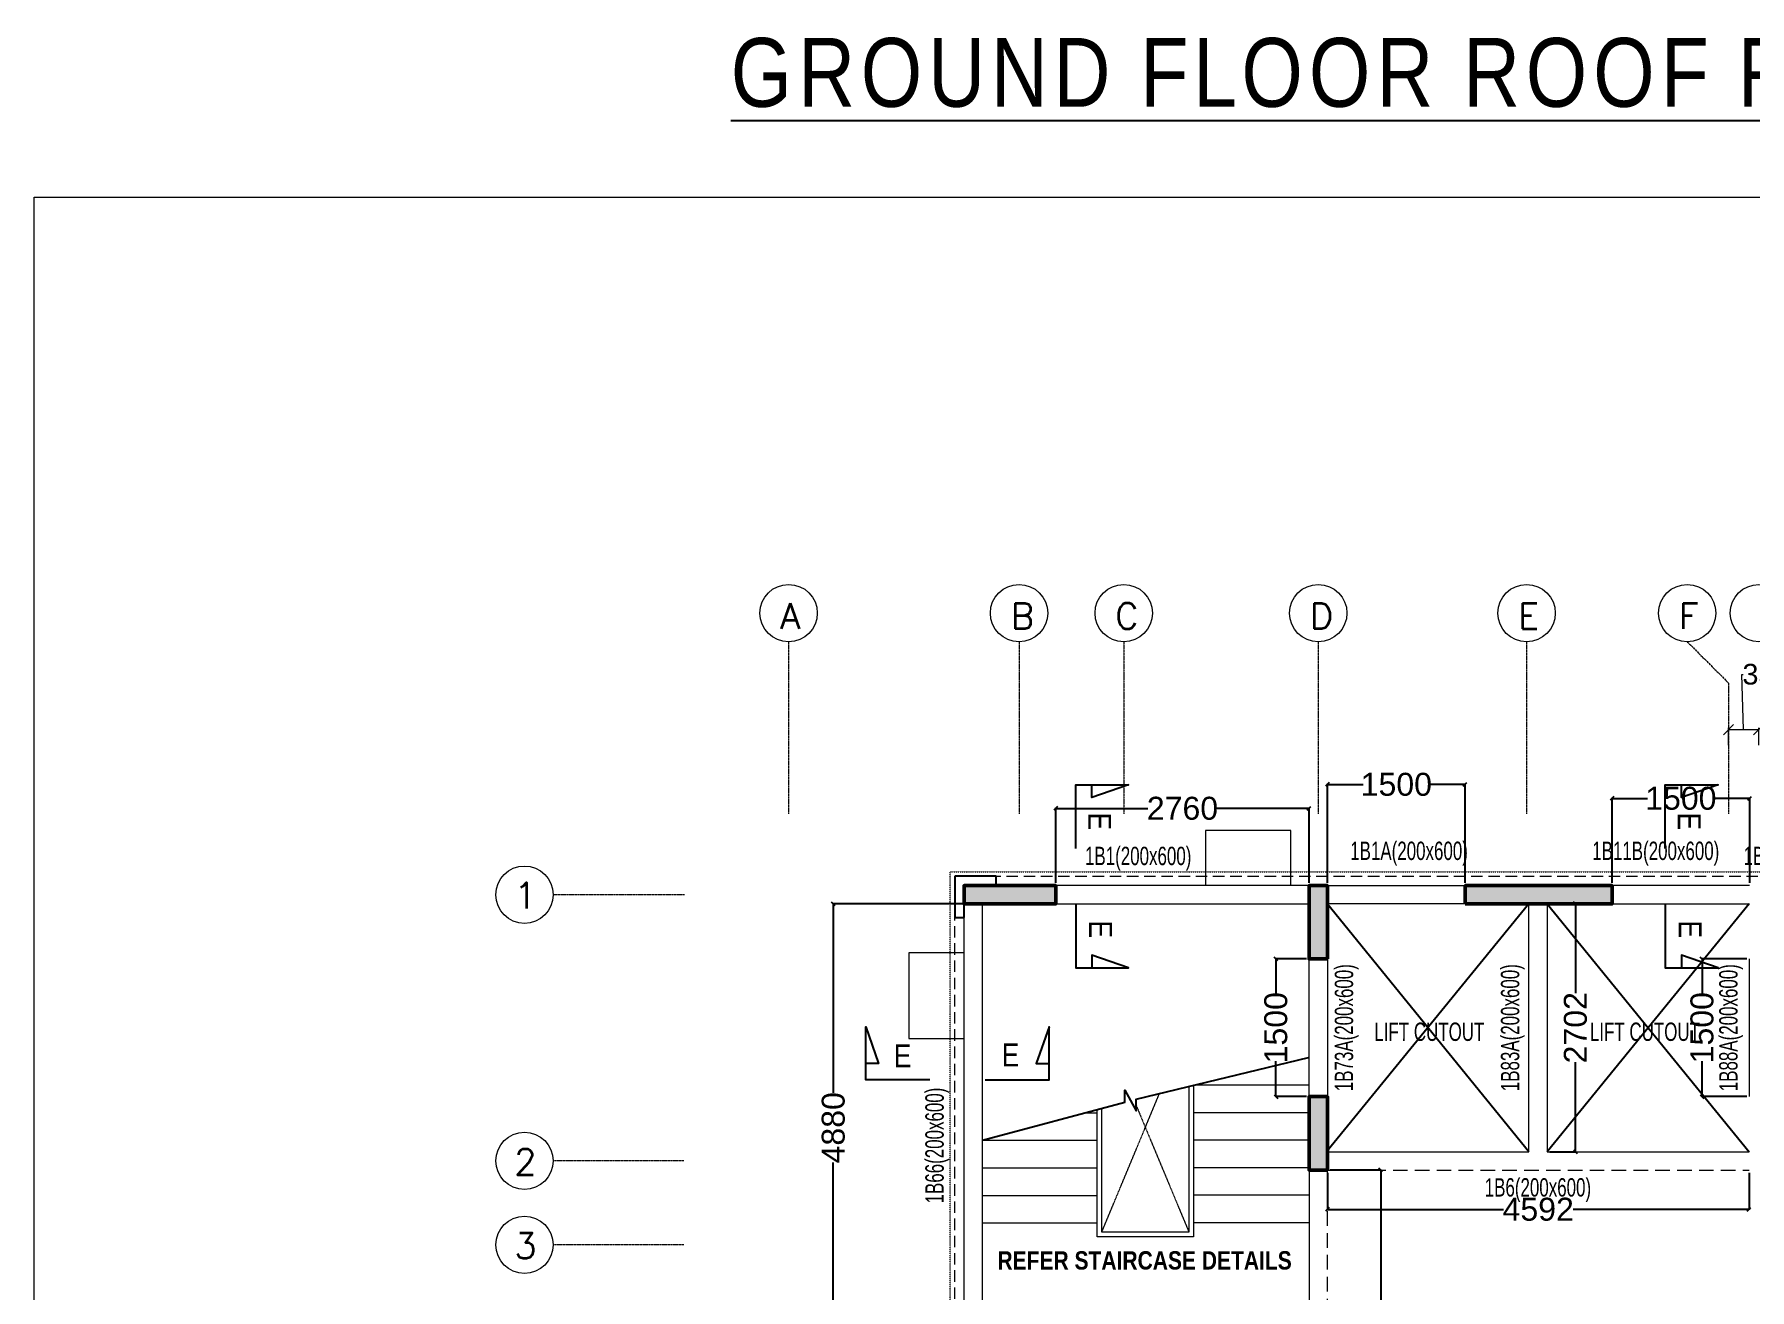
# Model space of a CAD drawing. Header units: millimetres. Extents: x 20 to 37377, y -2 to 80215.
# Drawn here: x 20 to 18710, y 66536 to 80215 of the extents above; entities that cross this region are included whole.
import ezdxf

# ---------------------------------------------------------------- set-up
doc = ezdxf.new("R2010")
doc.units = ezdxf.units.MM
for name, pattern in [('ACAD_ISO04W100', [30, 24, -3, 0, -3]), ('CONTINU', [0]), ('DASHED', [0.75, 0.5, -0.25]), ('HIDDEN', [9.525, 6.35, -3.175]), ('HIDDEN2', [0.1875, 0.125, -0.0625])]:
    doc.linetypes.add(name, pattern=pattern)
for name, color, linetype, lineweight in [('A-ANNO-DIMS', 8, 'Continuous', 15), ('A-ANNO-GRID-LINE', 8, 'ACAD_ISO04W100', 20), ('A-ANNO-GRID-TEXT', 13, 'Continuous', 15), ('A-BOXING PROJECTION', 8, 'Continuous', 9), ('A-CLMN', 5, 'Continuous', 50), ('A-CONC-PATT', 253, 'Continuous', 0), ('A-HIDD-BELW', 8, 'HIDDEN2', 20), ('S - BEAM', 7, 'Continuous', 13), ('S - BEAM TXT', 30, 'Continuous', 13), ('S - SLAB TXT', 2, 'Continuous', 13), ('STR-COL-DIM', 8, 'Continuous', 18), ('STR-Stair', 1, 'Continuous', 13)]:
    doc.layers.add(name, color=color, linetype=linetype, lineweight=lineweight)
for name, color, linetype in [('BAND DETAILS', 2, 'Continuous'), ('S-DIM', 8, 'Continuous'), ('SECTION', 4, 'CONTINU'), ('sub title', 22, 'Continuous'), ('TEXT', 7, 'Continuous')]:
    doc.layers.add(name, color=color, linetype=linetype)
doc.styles.add('ROMANS', font='romans.shx')
doc.styles.add('S - GRID TXT', font='ARIALNB.TTF')
doc.styles.add('SD', font='ARIALNB.TTF')
doc.styles.add('SED', font='ARIALN.TTF', dxfattribs={"height": 50})
doc.styles.add('SOBHA', font='arial.ttf')
doc.dimstyles.new('S--20', dxfattribs={"dimscale": 20, "dimtxt": 12.5, "dimasz": 2, "dimexe": 0.25, "dimexo": 1.5, "dimgap": 0.1, "dimtad": 0, "dimdec": 0, "dimrnd": 0.0005, "dimzin": 0, "dimdsep": 46, "dimtxsty": 'SOBHA', "dimblk": 'OBLIQUE', "dimcen": 0.09, "dimclrd": 8, "dimclre": 8, "dimclrt": 4, "dimadec": 0, "dimazin": 0, "dimtfac": 1, "dimtdec": 0, "dimtofl": 0, "dimtmove": 0, "dimatfit": 3, "dimfxl": 0.18, "dimtolj": 1, "dimtzin": 0, "dimlwd": -1, "dimlwe": -1, "dimarcsym": 0})
doc.dimstyles.new('S-75', dxfattribs={"dimscale": 75, "dimtxt": 2.5, "dimasz": 1.5, "dimexe": 0.25, "dimexo": 0.25, "dimgap": 0.1, "dimtad": 0, "dimdec": 0, "dimzin": 0, "dimdsep": 46, "dimtxsty": 'SOBHA', "dimblk": 'OBLIQUE', "dimcen": 0.09, "dimclrd": 8, "dimclre": 8, "dimclrt": 6, "dimadec": 5, "dimazin": 0, "dimtfac": 1, "dimtdec": 0, "dimtmove": 0, "dimatfit": 3, "dimfxl": 0.18, "dimtolj": 1, "dimtzin": 0, "dimlwd": -1, "dimlwe": -1, "dimarcsym": 0})

# ---------------------------------------------------------------- blocks, each defined once
blk = doc.blocks.new('gf roof layout')
at = {"color": 8}
for p, q in [((-78906, -2536423, 0), (-81106, -2539122, 0)), ((-81099, -2536424, -1), (-78906, -2539122, 0)), ((-78706, -2536425, 0), (-76506, -2539125, 0)), ((-76506, -2536425, 0), (-78706, -2539125, 0))]:
    blk.add_line(p, q, dxfattribs=at)
at = {"elevation": -1}
blk.add_lwpolyline([(-84858, -2539000), (-83305, -2538584), (-83307, -2538455), (-83182, -2538680), (-83184, -2538551), (-81306, -2538099)], dxfattribs=at)
at = {"layer": 'A-HIDD-BELW', "linetype": 'DASHED', "ltscale": 3}
for p, q in [((-83558, -2540001, -1), (-82929, -2538490, -1)), ((-83183, -2538621, -1), (-82608, -2540001, -1))]:
    blk.add_line(p, q, dxfattribs=at)
at = {"layer": 'S - BEAM', "linetype": 'ByBlock', "ltscale": 25}
for p, q in [((-81299, -2536224, 0), (-84059, -2536224, 0)), ((-81099, -2536224, 0), (-79599, -2536224, -1)), ((-76499, -2536224, -1), (-77999, -2536224, -1)), ((-85059, -2541304, -1), (-85058, -2536424, -1)), ((-84859, -2541304, -1), (-84858, -2536424, -1)), ((-84059, -2536424, 0), (-81299, -2536424, 0)), ((-79599, -2536424, -1), (-81099, -2536424, -1)), ((-78906, -2539125, 0), (-78906, -2536423, 0)), ((-78706, -2536423, 0), (-78706, -2539125, 0)), ((-77999, -2536424, -1), (-76499, -2536424, -1)), ((-81299, -2538524, 0), (-81299, -2537024, 0)), ((-81099, -2537024, 0), (-81099, -2538524, 0)), ((-76499, -2538524, -1), (-76499, -2537024, -1)), ((-81106, -2539124, 0), (-78906, -2539124, 0)), ((-78706, -2539124, 0), (-76506, -2539124, 0)), ((-81299, -2539324, 0), (-81299, -2541304, 0))]:
    blk.add_line(p, q, dxfattribs=at)
at = {"layer": 'S - BEAM', "linetype": 'HIDDEN', "ltscale": 25}
for p, q in [((-81099, -2539324, 0), (-76506, -2539324, 0)), ((-81099, -2543504, 0), (-81099, -2539324, 0))]:
    blk.add_line(p, q, dxfattribs=at)
at = {"layer": 'S - BEAM', "color": 7, "linetype": 'ByBlock', "elevation": -1}
for points in [[(-81499, -2536224), (-81499, -2535624), (-82429, -2535624), (-82429, -2536224)], [(-85060, -2536959), (-85659, -2536959), (-85659, -2537889), (-85058, -2537889)]]:
    blk.add_lwpolyline(points, dxfattribs=at)
at = {"layer": 'SECTION', "color": 5, "ltscale": 1000}
for points, elevation in [([(-83841, -2535822), (-83841, -2535125), (-83267, -2535125), (-83665, -2535264), (-83665, -2535125)], -2), ([(-77418, -2535822), (-77418, -2535125), (-76843, -2535125), (-77241, -2535264), (-77241, -2535125)], -2), ([(-83841, -2536424), (-83841, -2537121), (-83267, -2537121), (-83665, -2536982), (-83665, -2537121)], -1), ([(-77418, -2536424), (-77418, -2537121), (-76843, -2537121), (-77241, -2536982), (-77241, -2537121)], -1), ([(-85431, -2538340), (-86128, -2538340), (-86128, -2537765), (-85989, -2538163), (-86128, -2538163)], -1), ([(-84829, -2538340), (-84132, -2538340), (-84132, -2537765), (-84271, -2538163), (-84132, -2538163)], 0)]:
    blk.add_lwpolyline(points, dxfattribs=dict(at, elevation=elevation))
at = {"layer": 'STR-Stair', "color": 7, "linetype": 'ByBlock'}
for p, q in [((-82608, -2538413, -2), (-82608, -2540001, -4)), ((-82558, -2538401, -1), (-82558, -2540051, -1)), ((-83608, -2540051, -1), (-83608, -2538665, -1)), ((-83558, -2540001, -1), (-83558, -2538651, -1)), ((-82558, -2540051, -1), (-83608, -2540051, -1)), ((-82608, -2540001, -1), (-83558, -2540001, -1))]:
    blk.add_line(p, q, dxfattribs=at)
at = {"layer": 'STR-Stair', "color": 1}
for p, q in [((-81306, -2538399, -1), (-82558, -2538399, -1)), ((-83739, -2538700, -1), (-83608, -2538700, -1)), ((-81306, -2538699, -1), (-82558, -2538699, -1)), ((-84858, -2539000, -1), (-83608, -2539000, -1)), ((-81306, -2538999, -1), (-82558, -2538999, -1)), ((-84858, -2539300, -1), (-83608, -2539300, -1)), ((-81306, -2539299, -1), (-82558, -2539299, -1)), ((-84858, -2539600, -1), (-83608, -2539600, -1)), ((-81306, -2539599, -1), (-82558, -2539599, -1)), ((-84858, -2539900, -1), (-83608, -2539900, -1)), ((-81306, -2539899, -1), (-82558, -2539899, -1))]:
    blk.add_line(p, q, dxfattribs=at)
at = {"layer": 'S - BEAM TXT', "char_height": 200, "attachment_point": 8, "style": 'S - GRID TXT'}
for s, insert in [('{\\fSwis721 LtCn BT|b0|i0|c0|p34;\\W0.9;1B1(200x600)}', (-83161, -2536062, 0)), ('{\\fSwis721 LtCn BT|b0|i0|c0|p34;\\W0.9;1B1A(200x600)}', (-80210, -2536006, -1)), ('{\\fSwis721 LtCn BT|b0|i0|c0|p34;\\W0.9;1B11B(200x600)}', (-77522, -2536006, -1)), ('{\\fSwis721 LtCn BT|b0|i0|c0|p34;\\W0.9;1B2(200x600)}', (-75986, -2536062, 0)), ('{\\fSwis721 LtCn BT|b0|i0|c0|p34;\\W0.9;1B6(200x600)}', (-78806, -2539673, 0))]:
    blk.add_mtext(s, dxfattribs=dict(at, insert=insert))
at = {"layer": 'S - BEAM TXT', "char_height": 200, "attachment_point": 8, "rotation": 90, "style": 'S - GRID TXT'}
for s, insert in [('{\\fSwis721 LtCn BT|b0|i0|c0|p34;\\W0.9;1B73A(200x600)}', (-80759, -2537773, -1)), ('{\\fSwis721 LtCn BT|b0|i0|c0|p34;\\W0.9;1B83A(200x600)}', (-78949, -2537773, -1)), ('{\\fSwis721 LtCn BT|b0|i0|c0|p34;\\W0.9;1B88A(200x600)}', (-76571, -2537773, -1)), ('{\\fSwis721 LtCn BT|b0|i0|c0|p34;\\W0.9;1B66(200x600)}', (-85220, -2539057, 0))]:
    blk.add_mtext(s, dxfattribs=dict(at, insert=insert))
at = {"layer": 'S - SLAB TXT', "insert": (-81488, -2540208, 0), "char_height": 200, "width": 3207.13, "attachment_point": 3, "rotation": 0.0107, "style": 'S - GRID TXT'}
blk.add_mtext('REFER STAIRCASE DETAILS', dxfattribs=at)
at = {"layer": 'SECTION', "linetype": 'Continuous', "style": 'SED'}
for rotation, p in [(270, (-83706, -2535429, -2)), (270, (-77282, -2535429, -2)), (270, (-83696, -2536605, -1)), (270, (-77272, -2536605, -1)), (0.0002, (-85824, -2538205, -1)), (0.0002, (-84648, -2538195, 0))]:
    blk.add_text('E', height=250, rotation=rotation, dxfattribs=at).set_placement(p)
at = {"layer": 'TEXT', "color": 4, "linetype": 'Continuous', "char_height": 200, "attachment_point": 8, "rotation": 359.9895, "style": 'SD'}
for insert in [(-79989, -2537920, 0), (-77640, -2537920, 0)]:
    blk.add_mtext('{\\fSwis721 LtCn BT|b0|i0|c0|p34;\\W0.9;LIFT CUTOUT}', dxfattribs=dict(at, insert=insert))
blk = doc.blocks.new('GFR CL')
at = {"layer": 'A-CONC-PATT', "linetype": 'ByBlock'}
h = blk.add_hatch(color=256, dxfattribs=at)
h.dxf.hatch_style = 1
h.paths.add_polyline_path([(3010, 38860), (2010, 38860), (2010, 38660), (2010, 38660), (2210, 38660), (2210, 38660), (3010, 38660)])
at = {"layer": 'A-CONC-PATT'}
h = blk.add_hatch(color=256, dxfattribs=at)
h.dxf.hatch_style = 1
h.paths.add_polyline_path([(5770, 38060), (5970, 38060), (5970, 38860), (5770, 38860)])
h = blk.add_hatch(color=256, dxfattribs=at)
h.dxf.hatch_style = 1
h.paths.add_polyline_path([(7470, 38860), (7470, 38660), (9070, 38660), (9070, 38860)])
h = blk.add_hatch(color=256, dxfattribs=at)
h.dxf.hatch_style = 1
h.paths.add_polyline_path([(5770, 35760), (5970, 35760), (5970, 36560), (5770, 36560)])
at = {"layer": 'A-CLMN', "elevation": 0}
for points in [[(2210, 38660), (2210, 38660), (2010, 38660), (2010, 38660), (2010, 38860), (3010, 38860), (3010, 38660)], [(5970, 38060), (5770, 38060), (5770, 38860), (5970, 38860)], [(7470, 38660), (7470, 38860), (9070, 38860), (9070, 38660)], [(5970, 35760), (5770, 35760), (5770, 36560), (5970, 36560)]]:
    blk.add_lwpolyline(points, close=True, dxfattribs=at)
blk = doc.blocks.new('ELEVATION FEATURE - ELEVATION FEATURE-2962623-GROUND FLOOR LEVEL')
at = {"layer": 'A-BOXING PROJECTION', "color": 2, "linetype": 'DASHED', "ltscale": 0.2}
for p, q in [((4979978, 4991256), (5002168, 4991256)), ((4979978, 4960326), (4979978, 4991256))]:
    blk.add_line(p, q, dxfattribs=at)
at = {"layer": 'A-BOXING PROJECTION', "lineweight": 25}
for p, q in [((4980478, 4991206), (4980028, 4991206)), ((4980028, 4991206), (4980028, 4990756)), ((4980478, 4991106), (4980478, 4991206)), ((4980028, 4990756), (4980128, 4990756))]:
    blk.add_line(p, q, dxfattribs=at)
at = {"layer": 'A-BOXING PROJECTION', "color": 2, "linetype": 'DASHED', "ltscale": 250}
for p, q in [((4980028, 4983976), (4980028, 4991206)), ((4980028, 4991206), (5002118, 4991206))]:
    blk.add_line(p, q, dxfattribs=at)
at = {"layer": 'A-BOXING PROJECTION', "linetype": 'DASHED', "lineweight": 25, "ltscale": 0.2}
for p, q in [((4980478, 4991206), (4980028, 4991206)), ((4980028, 4991206), (4980028, 4990756))]:
    blk.add_line(p, q, dxfattribs=at)
at = {"layer": 'A-BOXING PROJECTION', "color": 2, "lineweight": 25}
for p, q in [((4980128, 4990756), (4980128, 4991106)), ((4980128, 4991106), (4980478, 4991106))]:
    blk.add_line(p, q, dxfattribs=at)
at = {"layer": 'A-BOXING PROJECTION', "color": 2, "linetype": 'DASHED', "lineweight": 25, "ltscale": 0.2}
for p, q in [((4980128, 4990756), (4980128, 4991106)), ((4980128, 4991106), (4980478, 4991106)), ((4980478, 4991106), (4980478, 4991206)), ((4980028, 4990756), (4980128, 4990756))]:
    blk.add_line(p, q, dxfattribs=at)
blk = doc.blocks.new('_Oblique')
at = {"color": 0, "linetype": 'ByBlock', "lineweight": -2}
blk.add_line((-0.5, -0.5), (0.5, 0.5), dxfattribs=at)
blk = doc.blocks.new('*D61')
at = {"layer": 'Defpoints', "color": 0, "transparency": 16777216}
for p in [(31040, -1593781), (30710, -1593969, 0), (31040, -1593969, 0)]:
    blk.add_point(p, dxfattribs=at)
at = {"layer": 'STR-COL-DIM', "color": 8, "transparency": 16777216}
for p, q in [((30875, -1593781), (30854, -1593179)), ((30854, -1593179), (30869, -1593179)), ((30710, -1593950), (30710, -1593762)), ((30710, -1593781), (31040, -1593781)), ((31040, -1593950), (31040, -1593762))]:
    blk.add_line(p, q, dxfattribs=at)
at = {"layer": 'STR-COL-DIM', "color": 8, "transparency": 16777216, "xscale": 112.5, "yscale": 112.5, "zscale": 112.5, "rotation": 180}
blk.add_blockref('_Oblique', (30710, -1593781), dxfattribs=at)
at = {"layer": 'STR-COL-DIM', "color": 8, "transparency": 16777216, "xscale": 112.5, "yscale": 112.5, "zscale": 112.5}
blk.add_blockref('_Oblique', (31040, -1593781), dxfattribs=at)
at = {"layer": 'STR-COL-DIM', "color": 6, "transparency": 16777216, "insert": (31124, -1593179), "char_height": 225, "attachment_point": 5, "style": 'SOBHA'}
blk.add_mtext('\\A1;330', dxfattribs=at)
blk = doc.blocks.new('*D416')
at = {"layer": 'Defpoints', "color": 0, "linetype": 'ByBlock', "transparency": 16777216}
for p in [(11150, 71780), (11150, 70940, 0), (13910, 70940, 0)]:
    blk.add_point(p, dxfattribs=at)
at = {"layer": 'S-DIM', "color": 8, "transparency": 16777216}
for p, q in [((11150, 70970), (11150, 71785)), ((11150, 71780), (12153, 71780)), ((13910, 71780), (12907, 71780)), ((13910, 70970), (13910, 71785))]:
    blk.add_line(p, q, dxfattribs=at)
at = {"layer": 'S-DIM', "color": 8, "linetype": 'ByBlock', "transparency": 16777216, "xscale": 40, "yscale": 40, "zscale": 40, "rotation": 180}
blk.add_blockref('_Oblique', (11150, 71780), dxfattribs=at)
at = {"layer": 'S-DIM', "color": 8, "linetype": 'ByBlock', "transparency": 16777216, "xscale": 40, "yscale": 40, "zscale": 40}
blk.add_blockref('_Oblique', (13910, 71780), dxfattribs=at)
at = {"layer": 'S-DIM', "color": 4, "linetype": 'ByBlock', "transparency": 16777216, "insert": (12530, 71780), "char_height": 250, "attachment_point": 5, "style": 'SOBHA'}
blk.add_mtext('\\A1;2760', dxfattribs=at)
blk = doc.blocks.new('*D417')
at = {"layer": 'Defpoints', "color": 0, "linetype": 'ByBlock', "transparency": 16777216}
for p in [(17210, 71889), (17210, 70940, -1), (18710, 70940, -1)]:
    blk.add_point(p, dxfattribs=at)
at = {"layer": 'S-DIM', "color": 8, "transparency": 16777216}
for p, q in [((17210, 70970), (17210, 71894)), ((17210, 71889), (17597, 71889)), ((18710, 71889), (18323, 71889)), ((18710, 70970), (18710, 71894))]:
    blk.add_line(p, q, dxfattribs=at)
at = {"layer": 'S-DIM', "color": 8, "linetype": 'ByBlock', "transparency": 16777216, "xscale": 40, "yscale": 40, "zscale": 40, "rotation": 180}
blk.add_blockref('_Oblique', (17210, 71889), dxfattribs=at)
at = {"layer": 'S-DIM', "color": 8, "linetype": 'ByBlock', "transparency": 16777216, "xscale": 40, "yscale": 40, "zscale": 40}
blk.add_blockref('_Oblique', (18710, 71889), dxfattribs=at)
at = {"layer": 'S-DIM', "color": 4, "linetype": 'ByBlock', "transparency": 16777216, "insert": (17960, 71889), "char_height": 250, "attachment_point": 5, "style": 'SOBHA'}
blk.add_mtext('\\A1;1500', dxfattribs=at)
blk = doc.blocks.new('*D427')
at = {"layer": 'Defpoints', "color": 0, "linetype": 'ByBlock', "transparency": 16777216}
for p in [(18191, 70140), (18710, 70140, -1), (18710, 68640, -1)]:
    blk.add_point(p, dxfattribs=at)
at = {"layer": 'S-DIM', "color": 8, "transparency": 16777216}
for p, q in [((18680, 70140), (18186, 70140)), ((18191, 70140), (18191, 69753)), ((18191, 68640), (18191, 69027)), ((18680, 68640), (18186, 68640))]:
    blk.add_line(p, q, dxfattribs=at)
at = {"layer": 'S-DIM', "color": 8, "linetype": 'ByBlock', "transparency": 16777216, "xscale": 40, "yscale": 40, "zscale": 40}
for p, rotation in [((18191, 70140), 90), ((18191, 68640), 270)]:
    blk.add_blockref('_Oblique', p, dxfattribs=dict(at, rotation=rotation))
at = {"layer": 'S-DIM', "color": 4, "linetype": 'ByBlock', "transparency": 16777216, "insert": (18191, 69390), "char_height": 250, "attachment_point": 5, "rotation": 90, "style": 'SOBHA'}
blk.add_mtext('\\A1;1500', dxfattribs=at)
blk = doc.blocks.new('*D428')
at = {"layer": 'Defpoints', "color": 0, "linetype": 'ByBlock', "transparency": 16777216}
for p in [(14110, 67840, 0), (18703, 67840, 0), (18703, 67411)]:
    blk.add_point(p, dxfattribs=at)
at = {"layer": 'S-DIM', "color": 8, "transparency": 16777216}
for p, q in [((14110, 67810), (14110, 67406)), ((18703, 67810), (18703, 67406)), ((14110, 67411), (16027, 67411)), ((18703, 67411), (16785, 67411))]:
    blk.add_line(p, q, dxfattribs=at)
at = {"layer": 'S-DIM', "color": 8, "linetype": 'ByBlock', "transparency": 16777216, "xscale": 40, "yscale": 40, "zscale": 40, "rotation": 180}
blk.add_blockref('_Oblique', (14110, 67411), dxfattribs=at)
at = {"layer": 'S-DIM', "color": 8, "linetype": 'ByBlock', "transparency": 16777216, "xscale": 40, "yscale": 40, "zscale": 40}
blk.add_blockref('_Oblique', (18703, 67411), dxfattribs=at)
at = {"layer": 'S-DIM', "color": 4, "linetype": 'ByBlock', "transparency": 16777216, "insert": (16406, 67411), "char_height": 250, "attachment_point": 5, "style": 'SOBHA'}
blk.add_mtext('\\A1;4592', dxfattribs=at)
blk = doc.blocks.new('*D429')
at = {"layer": 'Defpoints', "color": 0, "linetype": 'ByBlock', "transparency": 16777216}
for p in [(16502, 70741, 0), (16502, 68039, 0), (16812, 68039)]:
    blk.add_point(p, dxfattribs=at)
at = {"layer": 'S-DIM', "color": 8, "transparency": 16777216}
for p, q in [((16532, 70741), (16817, 70741)), ((16812, 70741), (16812, 69766)), ((16812, 68039), (16812, 69014)), ((16532, 68039), (16817, 68039))]:
    blk.add_line(p, q, dxfattribs=at)
at = {"layer": 'S-DIM', "color": 8, "linetype": 'ByBlock', "transparency": 16777216, "xscale": 40, "yscale": 40, "zscale": 40}
for p, rotation in [((16812, 70741), 90), ((16812, 68039), 270)]:
    blk.add_blockref('_Oblique', p, dxfattribs=dict(at, rotation=rotation))
at = {"layer": 'S-DIM', "color": 4, "linetype": 'ByBlock', "transparency": 16777216, "insert": (16812, 69390), "char_height": 250, "attachment_point": 5, "rotation": 90, "style": 'SOBHA'}
blk.add_mtext('\\A1;2702', dxfattribs=at)
blk = doc.blocks.new('*D430')
at = {"layer": 'Defpoints', "color": 0, "linetype": 'ByBlock', "transparency": 16777216}
for p in [(13548, 70140), (13910, 70140, 0), (13910, 68640, 0)]:
    blk.add_point(p, dxfattribs=at)
at = {"layer": 'S-DIM', "color": 8, "transparency": 16777216}
for p, q in [((13880, 70140), (13543, 70140)), ((13548, 70140), (13548, 69753)), ((13548, 68640), (13548, 69027)), ((13880, 68640), (13543, 68640))]:
    blk.add_line(p, q, dxfattribs=at)
at = {"layer": 'S-DIM', "color": 8, "linetype": 'ByBlock', "transparency": 16777216, "xscale": 40, "yscale": 40, "zscale": 40}
for p, rotation in [((13548, 70140), 90), ((13548, 68640), 270)]:
    blk.add_blockref('_Oblique', p, dxfattribs=dict(at, rotation=rotation))
at = {"layer": 'S-DIM', "color": 4, "linetype": 'ByBlock', "transparency": 16777216, "insert": (13548, 69390), "char_height": 250, "attachment_point": 5, "rotation": 90, "style": 'SOBHA'}
blk.add_mtext('\\A1;1500', dxfattribs=at)
blk = doc.blocks.new('*D431')
at = {"layer": 'Defpoints', "color": 0, "linetype": 'ByBlock', "transparency": 16777216}
for p in [(8726, 70740), (10351, 70740, -1), (10350, 65860, -1)]:
    blk.add_point(p, dxfattribs=at)
at = {"layer": 'S-DIM', "color": 8, "transparency": 16777216}
for p, q in [((10321, 70740), (8721, 70740)), ((8726, 70740), (8726, 68680)), ((8725, 65860), (8726, 67920)), ((10320, 65860), (8720, 65860))]:
    blk.add_line(p, q, dxfattribs=at)
at = {"layer": 'S-DIM', "color": 8, "linetype": 'ByBlock', "transparency": 16777216, "xscale": 40, "yscale": 40, "zscale": 40}
for p, rotation in [((8726, 70740), 89.99073512969451), ((8725, 65860), 269.9907351296945)]:
    blk.add_blockref('_Oblique', p, dxfattribs=dict(at, rotation=rotation))
at = {"layer": 'S-DIM', "color": 4, "linetype": 'ByBlock', "transparency": 16777216, "insert": (8726, 68300), "char_height": 250, "attachment_point": 5, "rotation": 89.9907, "style": 'SOBHA'}
blk.add_mtext('\\A1;4880', dxfattribs=at)
blk = doc.blocks.new('*D435')
at = {"layer": 'Defpoints', "color": 0, "linetype": 'ByBlock', "transparency": 16777216}
for p in [(14110, 67840, 0), (14690, 67840), (14110, 63660, 0)]:
    blk.add_point(p, dxfattribs=at)
at = {"layer": 'S-DIM', "color": 8, "transparency": 16777216}
for p, q in [((14140, 67840), (14695, 67840)), ((14690, 67840), (14690, 66130)), ((14690, 63660), (14690, 65370)), ((14140, 63660), (14695, 63660))]:
    blk.add_line(p, q, dxfattribs=at)
at = {"layer": 'S-DIM', "color": 8, "linetype": 'ByBlock', "transparency": 16777216, "xscale": 40, "yscale": 40, "zscale": 40}
for p, rotation in [((14690, 67840), 90), ((14690, 63660), 270)]:
    blk.add_blockref('_Oblique', p, dxfattribs=dict(at, rotation=rotation))
at = {"layer": 'S-DIM', "color": 4, "linetype": 'ByBlock', "transparency": 16777216, "insert": (14690, 65750), "char_height": 250, "attachment_point": 5, "rotation": 90, "style": 'SOBHA'}
blk.add_mtext('\\A1;4180', dxfattribs=at)
blk = doc.blocks.new('*D381')
at = {"layer": 'Defpoints', "color": 0, "linetype": 'ByBlock', "transparency": 16777216}
for p in [(15610, 72041), (14110, 70940, 0), (15610, 70940, -1)]:
    blk.add_point(p, dxfattribs=at)
at = {"layer": 'S-DIM', "color": 8, "transparency": 16777216}
for p, q in [((14110, 70970), (14110, 72046)), ((14110, 72041), (14497, 72041)), ((15610, 72041), (15223, 72041)), ((15610, 70970), (15610, 72046))]:
    blk.add_line(p, q, dxfattribs=at)
at = {"layer": 'S-DIM', "color": 8, "linetype": 'ByBlock', "transparency": 16777216, "xscale": 40, "yscale": 40, "zscale": 40, "rotation": 180}
blk.add_blockref('_Oblique', (14110, 72041), dxfattribs=at)
at = {"layer": 'S-DIM', "color": 8, "linetype": 'ByBlock', "transparency": 16777216, "xscale": 40, "yscale": 40, "zscale": 40}
blk.add_blockref('_Oblique', (15610, 72041), dxfattribs=at)
at = {"layer": 'S-DIM', "color": 4, "linetype": 'ByBlock', "transparency": 16777216, "insert": (14860, 72041), "char_height": 250, "attachment_point": 5, "style": 'SOBHA'}
blk.add_mtext('\\A1;1500', dxfattribs=at)
blk = doc.blocks.new('STRG')
at = {"layer": 'A-ANNO-DIMS', "linetype": 'ACAD_ISO04W100'}
for p, q in [((20470.1, -1592823.7, -0.3), (20470.1, -1594699.7, -0.3)), ((22980.4, -1592823.7, -0.1), (22980.4, -1594699.7, -0.1)), ((24120.4, -1592823.7, -0.1), (24120.4, -1594699.7, -0.1)), ((26240.2, -1592823.7, -0.1), (26240.2, -1594699.7, -0.1)), ((28510.2, -1592823.7, -0.1), (28510.2, -1594699.7, -0.1)), ((30260.4, -1592823.7, -0.1), (30710.4, -1593273.7, -0.1)), ((30710.4, -1593273.7, -0.1), (30710.4, -1594699.7, -0.1)), ((19336.5, -1595579.8, -0.8), (17903.9, -1595579.8, -0.8)), ((19326.6, -1598479.8, -0.3), (17903.9, -1598479.8, -0.3)), ((19326.6, -1599394.8, -0.1), (17903.9, -1599394.8, -0.1))]:
    blk.add_line(p, q, dxfattribs=at)
at = {"layer": 'A-ANNO-GRID-TEXT'}
for centre in [(20470.1, -1592511.5, -0.3), (22980.4, -1592511.5, -0.1), (24120.4, -1592511.5, -0.1), (26240.2, -1592511.5, -0.1), (28510.2, -1592511.5, -0.1), (30260.4, -1592511.5, -0.1), (31040.4, -1592511.5, -0.1), (17591.7, -1595579.8, -0.8), (17591.7, -1598479.8, -0.3), (17591.7, -1599394.8)]:
    blk.add_circle(centre, 312.3, dxfattribs=at)
at = {"layer": 'A-ANNO-GRID-TEXT', "style": 'ROMANS'}
for s, p in [('A', (20377.7, -1592684.4)), ('B', (22888, -1592684.4, 0.2)), ('C', (24028, -1592684.4, 0.2)), ('D', (26147.9, -1592684.4, 0.2)), ('E', (28417.9, -1592684.4, 0.2)), ('F', (30168, -1592684.4, 0.2)), ('1', (17480.3, -1595730.5, -0.6)), ('2', (17480.3, -1598630.6, 0)), ('3', (17480.3, -1599545.5, 0.3))]:
    blk.add_text(s, height=282.2, dxfattribs=at).set_placement(p)
at = {"layer": 'STR-COL-DIM'}
dim = blk.add_linear_dim(base=(31040.4, -1593780.5), p1=(30710.4, -1593969.2, -0.1), p2=(31040.4, -1593969.2, -0.1), dimstyle='S-75', override={"dimtxt": 3, "dimtmove": 1}, dxfattribs=at)
dim.commit()
dim.dimension.update_dxf_attribs({"geometry": '*D61', "text_midpoint": (30876, -1593178.7), "dimtype": 128})

msp = doc.modelspace()

# ---------------------------------------------------------------- linework, layer by layer
at = {"layer": 'STR-Stair', "linetype": 'ByBlock', "elevation": -0.7}
msp.add_lwpolyline([(20.4, 78441.8), (37377.2, 78441.8), (37377.2, -2.3), (20.4, -2.3)], close=True, dxfattribs=at)

# ---------------------------------------------------------------- block references
at = {"color": 1}
msp.add_blockref('gf roof layout', (95208.7, 2607163.6), dxfattribs=at)
at = {"layer": 'A-ANNO-GRID-LINE'}
msp.add_blockref('STRG', (-12230.8, 1666419.6, -1.1), dxfattribs=at)
at = {"layer": 'A-BOXING PROJECTION'}
msp.add_blockref('ELEVATION FEATURE - ELEVATION FEATURE-2962623-GROUND FLOOR LEVEL', (-4969977.9, -4920165.7, -0.9), dxfattribs=at)
at = {"layer": 'BAND DETAILS', "linetype": 'ByBlock'}
msp.add_blockref('GFR CL', (8140.1, 32079.9, -0.9), dxfattribs=at)

# ---------------------------------------------------------------- texts
at = {"layer": 'sub title', "color": 7, "insert": (21149.6, 80174.7), "char_height": 750, "width": 28274.243, "attachment_point": 2, "style": 'SD'}
msp.add_mtext('{\\fArial Narrow|b0|i0|c0|p34;\\T1.1;\\LGROUND FLOOR ROOF FRAMING LAYOUT @ +104.90m SFL}', dxfattribs=at)

# ---------------------------------------------------------------- dimensions: what is measured, and where the dimension line sits
at = {"layer": 'S-DIM', "linetype": 'ByBlock'}
for base, p1, p2, picture, middle in [((15609.7, 72040.5), (14110.1, 70939.9, -0.4), (15609.7, 70939.9, -1), '*D381', (14859.9, 72040.5)), ((17209.7, 71889.3), (18709.7, 70939.9, -1), (17209.7, 70939.9, -1), '*D417', (17959.7, 71889.3)), ((11150.1, 71780), (13909.7, 70939.9, -0.4), (11150.1, 70939.9, -0.4), '*D416', (12529.9, 71780)), ((18702.5, 67410.7), (14110.1, 67839.9, -0.4), (18702.5, 67839.9, -0.4), '*D428', (16406.3, 67410.7))]:
    dim = msp.add_linear_dim(base=base, p1=p1, p2=p2, dimstyle='S--20', dxfattribs=at)
    dim.commit()
    dim.dimension.update_dxf_attribs({"geometry": picture, "text_midpoint": middle})
dim = msp.add_aligned_dim(p1=(10350.1, 65859.9, -1), p2=(10350.9, 70739.9, -1), distance=1624.6, dimstyle='S--20', dxfattribs=at)
dim.commit()
dim.dimension.update_dxf_attribs({"geometry": '*D431', "text_midpoint": (8725.9, 68300.2)})
for base, p1, p2, picture, middle in [((16811.9, 68038.9), (16502.4, 70740.9, 0.2), (16502.4, 68038.9, 0.2), '*D429', (16811.9, 69389.9)), ((13547.8, 70139.9), (13910.1, 68639.8, -0.4), (13910.1, 70139.9, -0.4), '*D430', (13547.8, 69389.9)), ((18191.2, 70139.9), (18710.1, 68639.9, -1), (18710.1, 70139.9, -1), '*D427', (18191.2, 69389.9)), ((14690, 67839.9), (14110.1, 63659.9, -0.4), (14110.1, 67839.9, -0.4), '*D435', (14690, 65749.9))]:
    dim = msp.add_linear_dim(base=base, p1=p1, p2=p2, angle=90, dimstyle='S--20', dxfattribs=at)
    dim.commit()
    dim.dimension.update_dxf_attribs({"geometry": picture, "text_midpoint": middle})

doc.saveas('drawing.dxf')
